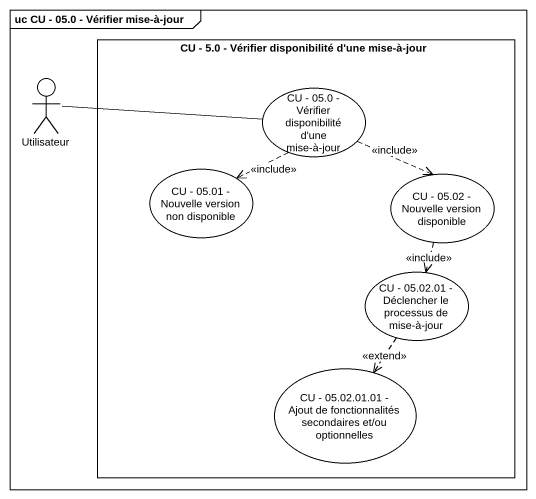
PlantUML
@startuml
mainframe uc CU - 05.0 - Vérifier mise-à-jour
rectangle "CU - 5.0 - Vérifier disponibilité d'une mise-à-jour" as CU_5_0_Vérifier {
  usecase "CU - 05.0 - Vérifier disponibilité d'une mise-à-jour" as CU_05_0_Vérifier
  usecase "CU - 05.01 - Nouvelle version non disponible" as CU_05_01_Nouvelle_version
  usecase "CU - 05.02 - Nouvelle version disponible" as CU_05_02_Nouvelle_version
  usecase "CU - 05.02.01 - Déclencher le processus de mise-à-jour" as CU_05_02_01_Déclencher_le
  usecase "CU - 05.02.01.01 - Ajout de fonctionnalités secondaires et/ou optionnelles" as CU_05_02_01_01_Ajout_de
}
actor Utilisateur
Utilisateur -right- CU_05_0_Vérifier
CU_05_0_Vérifier ..> CU_05_01_Nouvelle_version : <<include>>
CU_05_0_Vérifier ..> CU_05_02_Nouvelle_version : <<include>>
CU_05_02_Nouvelle_version ..> CU_05_02_01_Déclencher_le : <<include>>
CU_05_02_01_Déclencher_le ..> CU_05_02_01_01_Ajout_de : <<extend>>
@enduml
